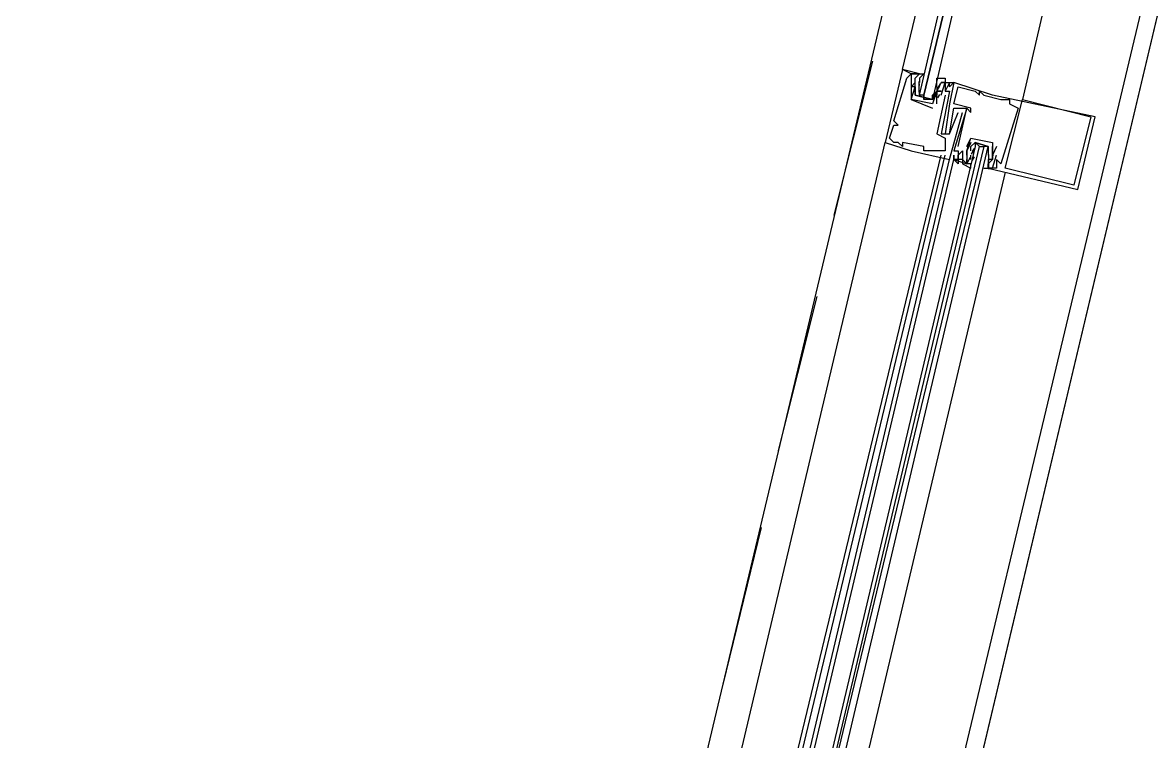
# Model space of a CAD drawing. Header units: feet. Extents: x -84 to 198, y -22 to 181.
# Drawn here: x 113.327 to 116.845, y 137.804 to 140.044 of the extents above; entities that cross this region are included whole.
import ezdxf

# ---------------------------------------------------------------- set-up
doc = ezdxf.new("R2010")
doc.units = ezdxf.units.FT
doc.layers.add('A-LINEA', color=7, linetype='CONTINUOUS')

msp = doc.modelspace()

# ---------------------------------------------------------------- linework, layer by layer
at = {"layer": 'A-LINEA'}
for p, q in [((117.8667, 144.3111), (114.9067, 131.8311)), ((116.7867, 143.3644), (115.0533, 136.0711)), ((117.5467, 143.1778), (115.8133, 135.8978)), ((115.9733, 139.9244), (115.8533, 139.4444)), ((116.0667, 139.8978), (116.0667, 139.8978)), ((116.08, 139.8711), (116.08, 139.8711)), ((116.0933, 139.8844), (116.0933, 139.8844)), ((116.1067, 139.8711), (116.1067, 139.8711)), ((116.1067, 139.8578), (116.1067, 139.8578)), ((116.1199, 139.848), (116.1188, 139.8598)), ((116.1192, 139.8426), (116.119, 139.8609)), ((116.12, 139.8844), (116.12, 139.8844)), ((116.12, 139.8711), (116.12, 139.8711)), ((116.12, 139.8711), (116.12, 139.8578)), ((116.12, 139.8578), (116.12, 139.8578)), ((116.1733, 139.8578), (116.1733, 139.8578)), ((116.1733, 139.8444), (116.1733, 139.8578)), ((116.1867, 139.8578), (116.1867, 139.8578)), ((116.2, 139.8578), (116.2, 139.8578)), ((116.2133, 139.8578), (116.2133, 139.8578)), ((116.2267, 139.8578), (116.2267, 139.8578)), ((116.2267, 139.8578), (116.2267, 139.8578)), ((116.0933, 139.8444), (116.0933, 139.8444)), ((116.0933, 139.8444), (116.0933, 139.8444)), ((116.1067, 139.8444), (116.1067, 139.8444)), ((116.1191, 139.8288), (116.1186, 139.8492)), ((116.1199, 139.8213), (116.1188, 139.8332)), ((116.12, 139.8311), (116.12, 139.8311)), ((116.16, 139.8444), (116.16, 139.8444)), ((116.1714, 139.8283), (116.1617, 139.8103)), ((116.1733, 139.8444), (116.1733, 139.8444)), ((116.1733, 139.8311), (116.1733, 139.8311)), ((116.1733, 139.8311), (116.1733, 139.8311)), ((116.1836, 139.8537), (116.1752, 139.8375)), ((116.1818, 139.8467), (116.1756, 139.8365)), ((116.1867, 139.8311), (116.1867, 139.8311)), ((116.1867, 139.8311), (116.1867, 139.8311)), ((116.2, 139.8444), (116.2, 139.8444)), ((116.2, 139.8311), (116.2, 139.8311)), ((116.2, 139.8311), (116.2, 139.8311)), ((116.2133, 139.8444), (116.2133, 139.8444)), ((116.2133, 139.8311), (116.2133, 139.8311)), ((116.24, 139.8444), (116.24, 139.8444)), ((116.2933, 139.8311), (116.2933, 139.8311)), ((116.3067, 139.8311), (116.3067, 139.8311)), ((116.0933, 139.8044), (116.0933, 139.8044)), ((116.0933, 139.8044), (116.0933, 139.8044)), ((116.1333, 139.8178), (116.1333, 139.8044)), ((116.16, 139.8178), (116.16, 139.8178)), ((116.16, 139.7911), (116.16, 139.7911)), ((116.16, 139.7911), (116.16, 139.7911)), ((116.1733, 139.7911), (116.1733, 139.8178)), ((116.1733, 139.8178), (116.1733, 139.8178)), ((116.1733, 139.7911), (116.1733, 139.7911)), ((116.1818, 139.82), (116.1756, 139.8099)), ((116.1867, 139.8178), (116.1867, 139.8178)), ((116.2, 139.8178), (116.2, 139.8178)), ((116.2133, 139.7911), (116.2133, 139.7911)), ((116.2267, 139.7911), (116.2267, 139.7911)), ((116.3067, 139.8178), (116.3067, 139.8178)), ((116.32, 139.8178), (116.32, 139.8178)), ((116.3467, 139.8178), (116.3467, 139.8178)), ((116.3733, 139.8044), (116.3733, 139.8044)), ((116.4, 139.8044), (116.4, 139.8044)), ((116.4, 139.7911), (116.4, 139.7911)), ((116.44, 139.8044), (116.44, 139.8044)), ((116.16, 139.7778), (116.16, 139.7778)), ((116.2267, 139.7778), (116.2267, 139.7778)), ((116.24, 139.7644), (116.24, 139.7644)), ((116.2533, 139.7644), (116.2533, 139.7644)), ((116.2667, 139.7778), (116.2667, 139.7778)), ((116.2667, 139.7778), (116.2667, 139.7778)), ((116.28, 139.7778), (116.28, 139.7778)), ((116.28, 139.7644), (116.28, 139.7644)), ((116.4267, 139.7778), (116.4267, 139.7778)), ((116.6533, 139.7511), (116.6533, 139.7511)), ((116.6667, 139.7511), (116.6667, 139.7511)), ((116.04, 139.7378), (116.04, 139.7378)), ((116.04, 139.7244), (116.04, 139.7244)), ((116.0533, 139.7244), (116.0533, 139.7244)), ((116.0267, 139.6844), (116.0267, 139.6844)), ((116.1733, 139.6978), (116.1733, 139.6978)), ((116.1867, 139.6978), (116.1867, 139.6978)), ((116.2, 139.6978), (116.2, 139.6978)), ((116.2, 139.6844), (116.2, 139.6844)), ((116.2133, 139.6978), (116.2133, 139.6978)), ((116.2133, 139.6978), (116.2133, 139.6978)), ((116.28, 139.6844), (116.28, 139.6844)), ((116.28, 139.6844), (116.28, 139.6844)), ((115.2533, 136.4578), (116.0133, 139.6711)), ((116.0133, 139.6711), (116.0133, 139.6711)), ((116.04, 139.6711), (116.04, 139.6711)), ((116.0533, 139.6711), (116.0533, 139.6711)), ((116.0667, 139.6711), (116.0667, 139.6711)), ((116.0667, 139.6578), (116.0667, 139.6578)), ((116.1333, 139.6578), (116.1333, 139.6578)), ((116.24, 139.6578), (116.24, 139.6578)), ((116.2667, 139.6578), (116.2667, 139.6578)), ((116.28, 139.6578), (116.28, 139.6578)), ((116.282, 139.6339), (116.2916, 139.6519)), ((116.2848, 139.6422), (116.2911, 139.6524)), ((116.3333, 139.6578), (116.2933, 139.6711)), ((116.3067, 139.6578), (116.32, 139.6578)), ((116.3467, 139.6711), (116.3467, 139.6711)), ((116.3467, 139.6711), (116.3467, 139.6711)), ((116.36, 139.6578), (116.36, 139.6578)), ((115.4133, 136.4178), (116.1867, 139.6311)), ((115.4267, 136.4044), (116.2, 139.6311)), ((115.4533, 136.4044), (116.2133, 139.6178)), ((115.4667, 136.4044), (116.2267, 139.6178)), ((116.0933, 139.6444), (116.0933, 139.6444)), ((116.1333, 139.6444), (116.1333, 139.6444)), ((116.1467, 139.6444), (116.1467, 139.6444)), ((116.16, 139.6444), (116.16, 139.6444)), ((116.2, 139.6444), (116.2, 139.6444)), ((116.2133, 139.6178), (116.2133, 139.6178)), ((116.2267, 139.6444), (116.2267, 139.6444)), ((116.2267, 139.6311), (116.2267, 139.6311)), ((116.2267, 139.6178), (116.2267, 139.6178)), ((116.2267, 139.6178), (116.2267, 139.6178)), ((116.2267, 139.6178), (116.2267, 139.6178)), ((116.2267, 139.6178), (116.2267, 139.6178)), ((116.2267, 139.6178), (116.2267, 139.6178)), ((116.24, 139.6444), (116.24, 139.6444)), ((116.24, 139.6444), (116.24, 139.6444)), ((116.24, 139.6311), (116.24, 139.6311)), ((116.24, 139.6311), (116.24, 139.6311)), ((116.24, 139.6178), (116.24, 139.6178)), ((116.24, 139.6178), (116.24, 139.6178)), ((116.2533, 139.6444), (116.2533, 139.6444)), ((116.2533, 139.6444), (116.2533, 139.6444)), ((116.2533, 139.6178), (116.2533, 139.6178)), ((116.2667, 139.6444), (116.2667, 139.6444)), ((116.2667, 139.6444), (116.2667, 139.6444)), ((116.2667, 139.6444), (116.2667, 139.6444)), ((116.2667, 139.6311), (116.2667, 139.6311)), ((116.2667, 139.6311), (116.2667, 139.6311)), ((116.2667, 139.6178), (116.2667, 139.6178)), ((116.2697, 139.6085), (116.2781, 139.6247)), ((116.28, 139.6311), (116.28, 139.6311)), ((116.28, 139.6178), (116.28, 139.6311)), ((116.2848, 139.6155), (116.2911, 139.6257)), ((116.3333, 139.6444), (116.3333, 139.6444)), ((116.3333, 139.6178), (116.3333, 139.6178)), ((116.3333, 139.6178), (116.3333, 139.6044)), ((116.3333, 139.6178), (116.3333, 139.6178)), ((116.3335, 139.6143), (116.3345, 139.6024)), ((116.3342, 139.6334), (116.3348, 139.613)), ((116.3467, 139.6311), (116.3467, 139.6311)), ((116.3467, 139.6311), (116.3467, 139.6311)), ((116.3467, 139.6178), (116.3467, 139.6178)), ((116.3468, 139.6409), (116.3478, 139.6291)), ((116.36, 139.6311), (116.36, 139.6311)), ((116.36, 139.6178), (116.36, 139.6178)), ((116.3867, 139.5778), (115.6267, 136.3644)), ((116.2667, 139.6044), (116.2667, 139.6044)), ((116.28, 139.6044), (116.28, 139.6044)), ((116.32, 139.6044), (116.32, 139.6044)), ((116.3333, 139.6044), (116.3333, 139.6044)), ((116.3333, 139.5911), (116.3333, 139.5911)), ((116.3341, 139.6063), (116.3344, 139.588)), ((116.3467, 139.5911), (116.3467, 139.5911)), ((116.36, 139.5911), (116.36, 139.5911)), ((116.3733, 139.6044), (116.3733, 139.6044)), ((116.3867, 139.5911), (116.3867, 139.5911)), ((116.6, 139.5378), (116.6, 139.5378)), ((116.6133, 139.5244), (116.6133, 139.5244)), ((115.8, 139.1911), (115.68, 138.7111)), ((115.6267, 138.4711), (115.5067, 137.9778))]:
    msp.add_line(p, q, dxfattribs=at)
for points in [[(103.1067, 159.3911), (103.0667, 159.2178), (102.5733, 157.1111), (102.8667, 156.9378), (100.9867, 148.9911), (103.5867, 148.3778), (103.4267, 147.7244), (111.4267, 145.8444), (113.8133, 145.2711), (117.8667, 144.3111), (114.9067, 131.8311), (119.4533, 130.7511), (119.2933, 130.0978), (122, 129.4578), (128.0267, 128.0444), (124.1867, 111.8044), (124.44, 111.7378), (125.7867, 111.4178), (129.48, 110.5511), (135.96, 109.0178), (135.88, 108.6844), (141.96, 107.2578)], [(103.1067, 159.3911), (103.0667, 159.2178), (102.5733, 157.1111), (102.8667, 156.9378), (100.9867, 148.9911), (103.5867, 148.3778), (103.4267, 147.7244), (111.4267, 145.8444), (113.8133, 145.2711), (117.8667, 144.3111), (114.9067, 131.8311), (119.4533, 130.7511), (119.2933, 130.0978), (122, 129.4578), (128.0267, 128.0444), (124.1867, 111.8044), (124.44, 111.7378), (125.7867, 111.4178), (129.48, 110.5511), (135.96, 109.0178), (135.88, 108.6844), (141.96, 107.2578)], [(117.2533, 143.2444), (116.8267, 141.4711), (116.44, 139.8044)], [(116.0933, 139.8844), (116.0933, 139.8844), (116.0667, 139.8978), (116.4667, 141.5644)], [(116.56, 141.5378), (116.16, 139.8044), (116.1467, 139.8044), (116.1333, 139.8044), (116.1333, 139.8178), (116.5467, 141.5378), (116.1333, 139.8178), (116.12, 139.8178), (116.52, 141.5378)], [(116.0667, 139.8978), (116.0133, 139.6711), (116.0933, 139.6444), (116.2133, 139.6178), (116.2533, 139.7644)], [(116.1067, 139.8711), (116.12, 139.8844), (116.0667, 139.8978)], [(116.0933, 139.8844), (116.0933, 139.8844), (116.0667, 139.8978)], [(116.0933, 139.8844), (116.0933, 139.8844), (116.0667, 139.8978)], [(116.0267, 139.6844), (116.04, 139.7244), (116.0533, 139.7244), (116.04, 139.7378), (116.08, 139.8711), (116.0933, 139.8844), (116.0933, 139.8444), (116.0933, 139.8444), (116.0933, 139.8044), (116.0933, 139.8044), (116.16, 139.7778)], [(116.1733, 139.8578), (116.1733, 139.8711), (116.2, 139.8711), (116.2, 139.8578), (116.1867, 139.8578), (116.1733, 139.8311), (116.1733, 139.8178), (116.16, 139.8044), (116.1067, 139.8178), (116.1067, 139.8444), (116.1067, 139.8711), (116.12, 139.8844), (116.0933, 139.8844), (116.1067, 139.8844), (116.1333, 139.8844), (116.12, 139.8711)], [(116.1733, 139.8444), (116.1733, 139.8311), (116.1867, 139.8311), (116.1733, 139.8311), (116.16, 139.7911), (116.0933, 139.8044), (116.1067, 139.8444), (116.0933, 139.8444), (116.1067, 139.8578)], [(116.1867, 139.8178), (116.2, 139.8578), (116.2, 139.8444), (116.2, 139.8311), (116.2, 139.8311)], [(116.1867, 139.8578), (116.2267, 139.8578), (116.2133, 139.8444), (116.2133, 139.8578), (116.2, 139.8311), (116.2133, 139.8311), (116.1867, 139.6978), (116.2133, 139.6978), (116.24, 139.7644), (116.24, 139.7644)], [(116.3333, 139.5911), (116.6133, 139.5244), (116.6667, 139.7511), (116.3467, 139.8178), (116.2267, 139.8578), (116.2133, 139.7911), (116.2, 139.6978)], [(116.1067, 139.8444), (116.1067, 139.8311), (116.1067, 139.8178), (116.16, 139.8044), (116.16, 139.8178), (116.1733, 139.8311)], [(116.24, 139.6578), (116.2667, 139.7778), (116.28, 139.7644), (116.28, 139.7778), (116.2267, 139.7911), (116.24, 139.8444), (116.2933, 139.8311), (116.3067, 139.8178), (116.3067, 139.8311), (116.32, 139.8178), (116.3733, 139.8044), (116.4, 139.8044), (116.4, 139.7911), (116.4267, 139.7778), (116.3733, 139.6044), (116.36, 139.6178), (116.36, 139.5911), (116.3467, 139.5911), (116.36, 139.6311)], [(116.2, 139.8178), (116.1733, 139.6978), (116.2, 139.6844), (116.2, 139.6444), (116.16, 139.6444), (116.1467, 139.6444), (116.1333, 139.6444), (116.1333, 139.6578), (116.0667, 139.6711), (116.0667, 139.6578), (116.0533, 139.6711), (116.04, 139.6711), (116.0267, 139.6844)], [(116.6533, 139.7511), (116.6, 139.5378), (116.3867, 139.5911), (116.44, 139.8044), (116.6533, 139.7511)], [(116.2133, 139.6978), (116.2267, 139.7778), (116.2667, 139.7778), (116.2267, 139.6444), (116.24, 139.6444), (116.24, 139.6311), (116.24, 139.6178), (116.2267, 139.6178), (116.2267, 139.6311), (116.2267, 139.6178), (116.2667, 139.6044), (116.2667, 139.6178), (116.2667, 139.6178)], [(116.2667, 139.6578), (116.28, 139.6844), (116.28, 139.6844), (116.3467, 139.6711), (116.3467, 139.6711)], [(116.2667, 139.6311), (116.2667, 139.6444), (116.2667, 139.6311), (116.2667, 139.6444), (116.28, 139.6844), (116.3467, 139.6711), (116.3467, 139.6311)], [(115.56, 136.3778), (116.3333, 139.6578), (116.32, 139.6578), (115.5333, 136.3911), (116.3067, 139.6578), (116.2933, 139.6711), (116.2933, 139.6578), (115.52, 136.3911)], [(116.28, 139.6711), (116.2667, 139.6444), (116.2667, 139.6178), (116.2667, 139.6044), (116.2533, 139.6178), (116.2533, 139.6044), (116.28, 139.5911), (116.28, 139.6044), (116.2667, 139.6044)], [(116.28, 139.6444), (116.28, 139.6578), (116.2933, 139.6711), (116.3333, 139.6578), (116.3333, 139.6444), (116.3333, 139.6311)], [(116.32, 139.5911), (116.3467, 139.5911), (116.3333, 139.5911), (116.3333, 139.6044), (116.3467, 139.6178), (116.3467, 139.6311), (116.3467, 139.6578)], [(116.36, 139.6578), (116.3467, 139.6311), (116.3467, 139.6311)], [(116.24, 139.6178), (116.24, 139.6044), (116.2267, 139.6178)], [(116.24, 139.6178), (116.24, 139.6044), (116.2267, 139.6178)], [(116.24, 139.6178), (116.24, 139.6044), (116.2267, 139.6178)], [(116.2533, 139.6444), (116.2533, 139.6178), (116.24, 139.6178), (116.24, 139.6311), (116.2533, 139.6444)], [(116.3467, 139.6311), (116.3467, 139.6178), (116.3333, 139.6178)]]:
    msp.add_lwpolyline(points, dxfattribs=at)

doc.saveas('drawing.dxf')
